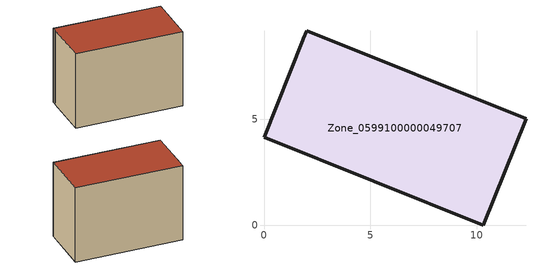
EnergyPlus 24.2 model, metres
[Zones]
Zone_0599100000049707
 floor ground (C_G): 10.3,0 0,4.15 1.83,8.7 1.85,8.77 2.01,9.16 12.32,5.01 z0
 wall outside (C_F): 0,4.15 10.3,0 12.32,5.01 2.01,9.16 1.85,8.77 1.83,8.7 0,4.15 z0:8.12
 roof outside (C_R): 1.85,8.77 1.83,8.7 0,4.15 10.3,0 12.32,5.01 2.01,9.16 z8.12
[BUILDING]
Pand.0599100000049707: North Axis=0; Terrain=City; Loads Convergence Tolerance Value=0.04; Temperature Convergence Tolerance Value=0.4; Solar Distribution=FullExterior; Maximum Number of Warmup Days=25; Minimum Number of Warmup Days=1
[Site:Location]
Rotterdam.The.Hague.AP_ZH_NLD Design_Conditions: Latitude=51.96; Longitude=4.45; Time Zone=1; Elevation=-4.5
[SITE:GROUNDTEMPERATURE:BUILDINGSURFACE]
18, 18, 18, 18, 18, 18, 18, 18, 18, 18, 18, 18
[MATERIAL] Thermal Absorptance=0.9; Solar Absorptance=0.7; Visible Absorptance=0.7
Name | Roughness | Thickness | Conductivity | Density | Specific Heat
G.TI.1975-1991 | MediumSmooth | 0.15 | 0.288461 | 540 | 1210
F.TI.1975-1991 | Rough | 0.3 | 0.230769 | 1920 | 840
R.TI.1975-1991 | MediumRough | 0.2 | 0.153846 | 1500 | 1000
[CONSTRUCTION]
C_G: G.TI.1975-1991
C_F: F.TI.1975-1991
C_R: R.TI.1975-1991
[ZONE]
Zone_0599100000049707: Type=1; Multiplier=1; Ceiling Height=Autocalculate; Volume=Autocalculate; Floor Area=autocalculate; Part of Total Floor Area=Yes
[ZONEINFILTRATION:DESIGNFLOWRATE]
Infil_Zone_0599100000049707: Zone or ZoneList or Space or SpaceList=Zone_0599100000049707; Schedule=AlwaysOn; Design Flow Rate Calculation Method=Flow/Area; Flow Rate per Floor Area=0.003; Constant Term Coefficient=1; Temperature Term Coefficient=0; Velocity Term Coefficient=0; Velocity Squared Term Coefficient=0
[HVACTEMPLATE:ZONE:IDEALLOADSAIRSYSTEM]
Zone_0599100000049707: Maximum Heating Supply Air Temperature=50; Minimum Cooling Supply Air Temperature=13; Maximum Heating Supply Air Humidity Ratio=0.0156; Minimum Cooling Supply Air Humidity Ratio=0.0077; Heating Limit=NoLimit; Cooling Limit=NoLimit; Dehumidification Control Type=ConstantSensibleHeatRatio; Cooling Sensible Heat Ratio=0.7; Dehumidification Setpoint=60; Humidification Control Type=None; Humidification Setpoint=30; Outdoor Air Method=None; Outdoor Air Flow Rate per Person=0.00944; Outdoor Air Flow Rate per Zone Floor Area=0; Outdoor Air Flow Rate per Zone=0; Demand Controlled Ventilation Type=None; Outdoor Air Economizer Type=NoEconomizer; Heat Recovery Type=None; Sensible Heat Recovery Effectiveness=0.7; Latent Heat Recovery Effectiveness=0.65
[ZONECONTROL:THERMOSTAT]
ThermostatControl_Zone_0599100000049707: Zone or ZoneList=Zone_0599100000049707; Control Type Schedule=DualSetpointControlType; Control 1=Thermostat_Zone_0599100000049707; Temperature Difference Between Cutout And Setpoint=0
[THERMOSTATSETPOINT:DUALSETPOINT]
Thermostat_Zone_0599100000049707: Heating Setpoint Temperature Schedule=HeatingSetpoint_Zone_0599100000049707; Cooling Setpoint Temperature Schedule=CoolingSetpoint_Zone_0599100000049707
[SCHEDULE:COMPACT]
HeatingSetpoint_Zone_0599100000049707: Through: 12/31, For: AllDays, Until: 24:00, 21
CoolingSetpoint_Zone_0599100000049707: Through: 12/31, For: AllDays, Until: 24:00, 24
DualSetpointControlType: Through: 12/31, For: AllDays, Until: 24:00, 4
AlwaysOn: Through: 12/31, For: AllDays, Until: 24:00, 1
